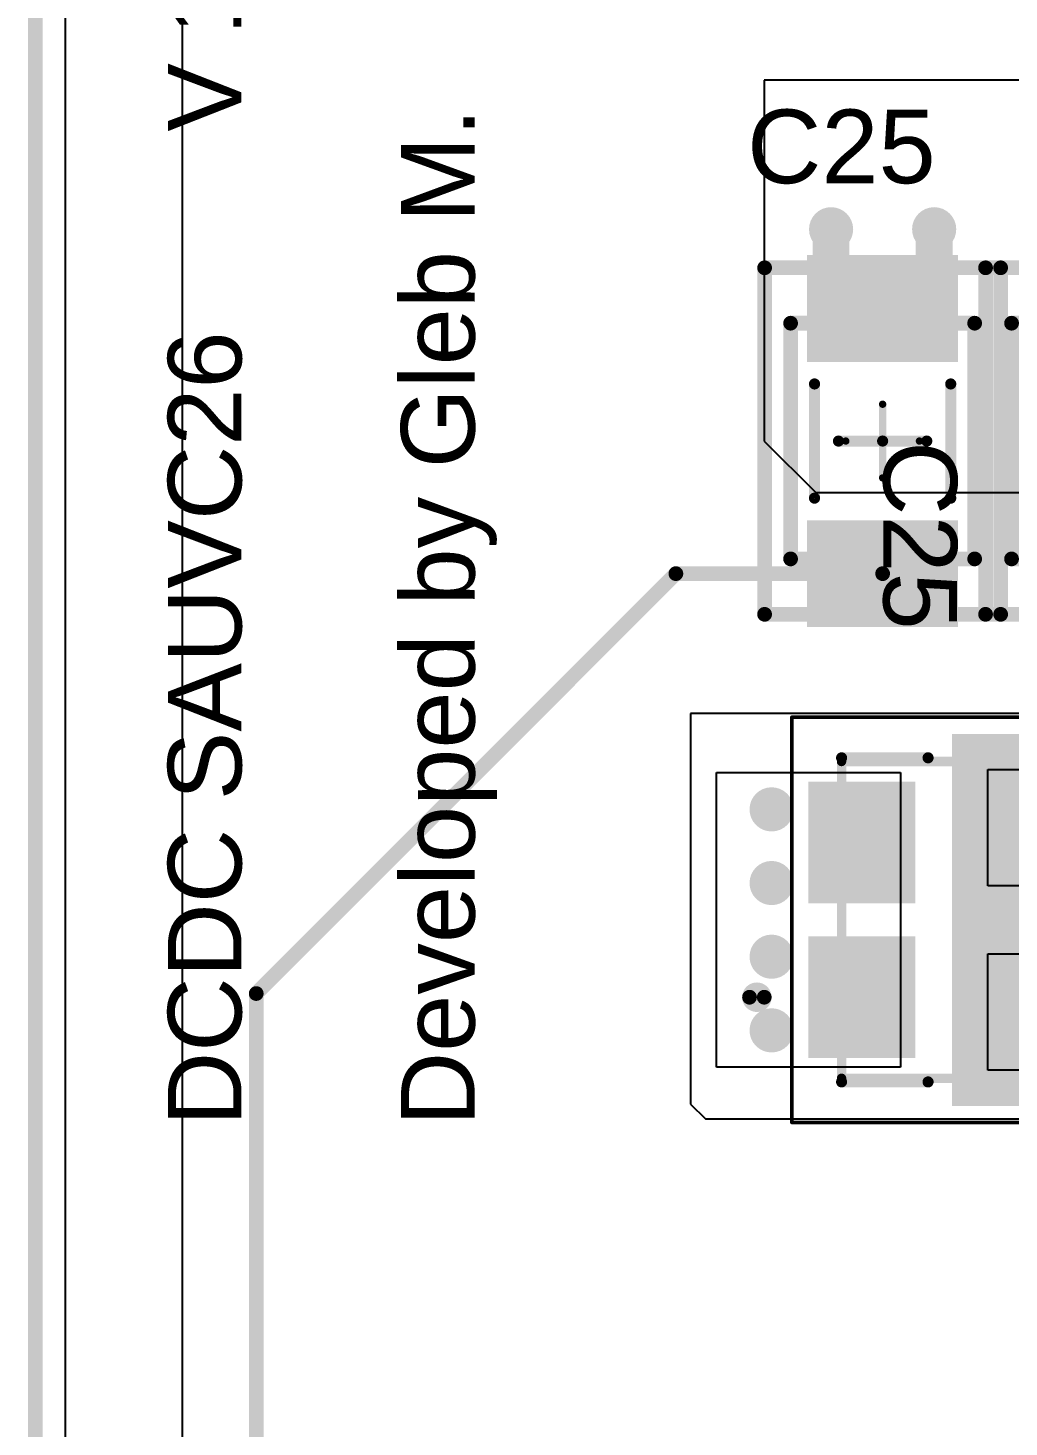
# Model space of a CAD drawing. Header units: inches. Extents: x -1.5 to 75.1, y -0.1 to 70.1.
# Drawn here: x -0.1 to 13.22, y 25.62 to 44.61 of the extents above; entities that cross this region are included whole.
import ezdxf

# ---------------------------------------------------------------- set-up
doc = ezdxf.new("R2010")
doc.units = ezdxf.units.IN
for name, color, linetype in [('Bottom Layer', 5, 'Continuous'), ('Mechanical 13', 56, 'Continuous'), ('Mechanical 15', 56, 'Continuous'), ('Mechanical 16', 56, 'Continuous'), ('Mechanical 4', 56, 'Continuous'), ('Mechanical 5', 56, 'Continuous'), ('Top Layer', 1, 'Continuous'), ('Top Overlay', 2, 'Continuous'), ('Top Paste', 8, 'Continuous'), ('Top Solder', 216, 'Continuous'), ('Via Holes', 16, 'Continuous')]:
    doc.layers.add(name, color=color, linetype=linetype)
doc.styles.add('Arial', font='', dxfattribs={"height": 0.2})
doc.styles.get('Arial').set_extended_font_data('Arial')

# ---------------------------------------------------------------- blocks, each defined once
blk = doc.blocks.new('TO_277_112')
at = {"layer": 'Top Layer'}
for points in [[(-1.525, 2.5), (3.475, 2.5), (3.475, -2.5), (-1.525, -2.5)], [(-3.475, 1.85), (-2.075, 1.85), (-2.075, 0.25), (-3.475, 0.25)], [(-3.475, -0.25), (-2.075, -0.25), (-2.075, -1.85), (-3.475, -1.85)]]:
    blk.add_hatch(color=1, dxfattribs=at).paths.add_polyline_path(points)
at = {"layer": 'Top Paste'}
for points in [[(-3.475, 1.85), (-2.075, 1.85), (-2.075, 0.25), (-3.475, 0.25)], [(-3.475, -0.25), (-2.075, -0.25), (-2.075, -1.85), (-3.475, -1.85)]]:
    blk.add_hatch(color=8, dxfattribs=at).paths.add_polyline_path(points)
at = {"layer": 'Top Solder'}
for points in [[(-1.55, 2.525), (3.5, 2.525), (3.5, -2.525), (-1.55, -2.525)], [(-3.5, 1.875), (-2.05, 1.875), (-2.05, 0.225), (-3.5, 0.225)], [(-3.5, -0.225), (-2.05, -0.225), (-2.05, -1.875), (-3.5, -1.875)]]:
    blk.add_hatch(color=216, dxfattribs=at).paths.add_polyline_path(points)
at = {"layer": 'Mechanical 13'}
for points in [[(-3.05, 2.15, 0.127, 0.127, 0), (3.05, 2.15, 0.127, 0.127, 0)], [(-3.05, -2.15, 0.127, 0.127, 0), (-3.05, 2.15, 0.127, 0.127, 0)], [(3.05, -2.15, 0.127, 0.127, 0), (3.05, 2.15, 0.127, 0.127, 0)], [(-3.05, -2.15, 0.127, 0.127, 0), (3.05, -2.15, 0.127, 0.127, 0)]]:
    blk.add_lwpolyline(points, format="xyseb", dxfattribs=at)
for points in [[(-3.082, 2.15, 0.0635, 0.0635, 1), (-3.018, 2.15, 0.0635, 0.0635, 1)], [(-3.082, 2.15, 0.0635, 0.0635, 1), (-3.018, 2.15, 0.0635, 0.0635, 1)], [(3.018, 2.15, 0.0635, 0.0635, 1), (3.082, 2.15, 0.0635, 0.0635, 1)], [(3.018, 2.15, 0.0635, 0.0635, 1), (3.082, 2.15, 0.0635, 0.0635, 1)], [(-4.1, -1.05, 0.2, 0.2, 1), (-4.3, -1.05, 0.2, 0.2, 1)], [(-4.35, -1.05, 0.1, 0.1, 1), (-4.25, -1.05, 0.1, 0.1, 1)], [(-4.15, -1.05, 0.1, 0.1, 1), (-4.05, -1.05, 0.1, 0.1, 1)], [(-3.082, -2.15, 0.0635, 0.0635, 1), (-3.018, -2.15, 0.0635, 0.0635, 1)], [(-3.082, -2.15, 0.0635, 0.0635, 1), (-3.018, -2.15, 0.0635, 0.0635, 1)], [(3.018, -2.15, 0.0635, 0.0635, 1), (3.082, -2.15, 0.0635, 0.0635, 1)], [(3.018, -2.15, 0.0635, 0.0635, 1), (3.082, -2.15, 0.0635, 0.0635, 1)]]:
    blk.add_lwpolyline(points, format="xyseb", close=True, dxfattribs=at)
at = {"layer": 'Mechanical 15'}
for points in [[(-3.725, 2.75, 0.05, 0.05, 0), (3.725, 2.75, 0.05, 0.05, 0)], [(-3.725, -2.75, 0.05, 0.05, 0), (-3.725, 2.75, 0.05, 0.05, 0)], [(3.725, -2.75, 0.05, 0.05, 0), (3.725, 2.75, 0.05, 0.05, 0)], [(-3.725, -2.75, 0.05, 0.05, 0), (3.725, -2.75, 0.05, 0.05, 0)]]:
    blk.add_lwpolyline(points, format="xyseb", dxfattribs=at)
for points in [[(-3.737, 2.75, 0.025, 0.025, 1), (-3.712, 2.75, 0.025, 0.025, 1)], [(-3.737, 2.75, 0.025, 0.025, 1), (-3.712, 2.75, 0.025, 0.025, 1)], [(3.712, 2.75, 0.025, 0.025, 1), (3.737, 2.75, 0.025, 0.025, 1)], [(3.712, 2.75, 0.025, 0.025, 1), (3.737, 2.75, 0.025, 0.025, 1)], [(-3.737, -2.75, 0.025, 0.025, 1), (-3.712, -2.75, 0.025, 0.025, 1)], [(-3.737, -2.75, 0.025, 0.025, 1), (-3.712, -2.75, 0.025, 0.025, 1)], [(3.712, -2.75, 0.025, 0.025, 1), (3.737, -2.75, 0.025, 0.025, 1)], [(3.712, -2.75, 0.025, 0.025, 1), (3.737, -2.75, 0.025, 0.025, 1)]]:
    blk.add_lwpolyline(points, format="xyseb", close=True, dxfattribs=at)
at = {"layer": 'Top Overlay'}
for points in [[(-3.05, 2.2, 0.15, 0.15, 0), (-1.875, 2.2, 0.15, 0.15, 0)], [(-3.05, -2.2, 0.15, 0.15, 0), (-1.875, -2.2, 0.15, 0.15, 0)]]:
    blk.add_lwpolyline(points, format="xyseb", dxfattribs=at)
for points in [[(-3.087, 2.2, 0.075, 0.075, 1), (-3.012, 2.2, 0.075, 0.075, 1)], [(-1.913, 2.2, 0.075, 0.075, 1), (-1.837, 2.2, 0.075, 0.075, 1)], [(-3.087, -2.2, 0.075, 0.075, 1), (-3.012, -2.2, 0.075, 0.075, 1)], [(-1.913, -2.2, 0.075, 0.075, 1), (-1.837, -2.2, 0.075, 0.075, 1)]]:
    blk.add_lwpolyline(points, format="xyseb", close=True, dxfattribs=at)
at = {"layer": 'Top Paste'}
for p, q in [((-1.065, 0.46), (-1.065, 2.04)), ((-1.065, 2.04), (0.515, 2.04)), ((0.515, 2.04), (0.515, 0.46)), ((1.435, 0.46), (1.435, 2.04)), ((1.435, 2.04), (3.015, 2.04)), ((3.015, 2.04), (3.015, 0.46)), ((0.515, 0.46), (-1.065, 0.46)), ((3.015, 0.46), (1.435, 0.46)), ((-1.065, -2.04), (-1.065, -0.46)), ((-1.065, -0.46), (0.515, -0.46)), ((0.515, -0.46), (0.515, -2.04)), ((1.435, -2.04), (1.435, -0.46)), ((1.435, -0.46), (3.015, -0.46)), ((3.015, -0.46), (3.015, -2.04)), ((0.515, -2.04), (-1.065, -2.04)), ((3.015, -2.04), (1.435, -2.04))]:
    blk.add_line(p, q, dxfattribs=at)
blk = doc.blocks.new('1206C_168')
at = {"layer": 'Top Layer'}
for points in [[(-2.5, 1), (-1.1, 1), (-1.1, -1), (-2.5, -1)], [(1.1, 1), (2.5, 1), (2.5, -1), (1.1, -1)]]:
    blk.add_hatch(color=1, dxfattribs=at).paths.add_polyline_path(points)
at = {"layer": 'Top Paste'}
for points in [[(-2.5, 1), (-1.1, 1), (-1.1, -1), (-2.5, -1)], [(1.1, 1), (2.5, 1), (2.5, -1), (1.1, -1)]]:
    blk.add_hatch(color=8, dxfattribs=at).paths.add_polyline_path(points)
at = {"layer": 'Top Solder'}
for points in [[(-2.525, 1.025), (-1.075, 1.025), (-1.075, -1.025), (-2.525, -1.025)], [(1.075, 1.025), (2.525, 1.025), (2.525, -1.025), (1.075, -1.025)]]:
    blk.add_hatch(color=216, dxfattribs=at).paths.add_polyline_path(points)
at = {"layer": 'Mechanical 13'}
for points in [[(1.6, 1.25, 0.2, 0.2, 0), (-1.6, 1.25, 0.2, 0.2, 0)], [(-1.6, -1.25, 0.2, 0.2, 0), (-1.6, 1.25, 0.2, 0.2, 0)], [(1.6, -1.25, 0.2, 0.2, 0), (1.6, 1.25, 0.2, 0.2, 0)], [(1.6, -1.25, 0.2, 0.2, 0), (-1.6, -1.25, 0.2, 0.2, 0)]]:
    blk.add_lwpolyline(points, format="xyseb", dxfattribs=at)
for points in [[(-1.65, 1.25, 0.1, 0.1, 1), (-1.55, 1.25, 0.1, 0.1, 1)], [(-1.65, 1.25, 0.1, 0.1, 1), (-1.55, 1.25, 0.1, 0.1, 1)], [(1.55, 1.25, 0.1, 0.1, 1), (1.65, 1.25, 0.1, 0.1, 1)], [(1.55, 1.25, 0.1, 0.1, 1), (1.65, 1.25, 0.1, 0.1, 1)], [(-1.65, -1.25, 0.1, 0.1, 1), (-1.55, -1.25, 0.1, 0.1, 1)], [(-1.65, -1.25, 0.1, 0.1, 1), (-1.55, -1.25, 0.1, 0.1, 1)], [(1.55, -1.25, 0.1, 0.1, 1), (1.65, -1.25, 0.1, 0.1, 1)], [(1.55, -1.25, 0.1, 0.1, 1), (1.65, -1.25, 0.1, 0.1, 1)]]:
    blk.add_lwpolyline(points, format="xyseb", close=True, dxfattribs=at)
at = {"layer": 'Mechanical 15'}
for points in [[(2.352, 1.603, 0.2, 0.2, 0), (-2.352, 1.603, 0.2, 0.2, 0)], [(-2.352, -1.603, 0.2, 0.2, 0), (-2.352, 1.603, 0.2, 0.2, 0)], [(2.352, -1.603, 0.2, 0.2, 0), (2.352, 1.603, 0.2, 0.2, 0)], [(2.352, -1.603, 0.2, 0.2, 0), (-2.352, -1.603, 0.2, 0.2, 0)]]:
    blk.add_lwpolyline(points, format="xyseb", dxfattribs=at)
for points in [[(-2.402, 1.603, 0.1, 0.1, 1), (-2.302, 1.603, 0.1, 0.1, 1)], [(-2.402, 1.603, 0.1, 0.1, 1), (-2.302, 1.603, 0.1, 0.1, 1)], [(2.302, 1.603, 0.1, 0.1, 1), (2.402, 1.603, 0.1, 0.1, 1)], [(2.302, 1.603, 0.1, 0.1, 1), (2.402, 1.603, 0.1, 0.1, 1)], [(-2.402, -1.603, 0.1, 0.1, 1), (-2.302, -1.603, 0.1, 0.1, 1)], [(-2.402, -1.603, 0.1, 0.1, 1), (-2.302, -1.603, 0.1, 0.1, 1)], [(2.302, -1.603, 0.1, 0.1, 1), (2.402, -1.603, 0.1, 0.1, 1)], [(2.302, -1.603, 0.1, 0.1, 1), (2.402, -1.603, 0.1, 0.1, 1)]]:
    blk.add_lwpolyline(points, format="xyseb", close=True, dxfattribs=at)
at = {"layer": 'Mechanical 16'}
for points in [[(0, -0.5, 0.1, 0.1, 0), (0, 0.5, 0.1, 0.1, 0)], [(0.5, 0, 0.1, 0.1, 0), (-0.5, 0, 0.1, 0.1, 0)]]:
    blk.add_lwpolyline(points, format="xyseb", dxfattribs=at)
for points in [[(-0.025, 0.5, 0.05, 0.05, 1), (0.025, 0.5, 0.05, 0.05, 1)], [(-0.525, 0, 0.05, 0.05, 1), (-0.475, 0, 0.05, 0.05, 1)], [(0.475, 0, 0.05, 0.05, 1), (0.525, 0, 0.05, 0.05, 1)], [(-0.025, -0.5, 0.05, 0.05, 1), (0.025, -0.5, 0.05, 0.05, 1)]]:
    blk.add_lwpolyline(points, format="xyseb", close=True, dxfattribs=at)
at = {"layer": 'Mechanical 5'}
for points in [[(2.352, 1.603, 0.2, 0.2, 0), (-2.352, 1.603, 0.2, 0.2, 0)], [(-2.352, -1.603, 0.2, 0.2, 0), (-2.352, 1.603, 0.2, 0.2, 0)], [(2.352, -1.603, 0.2, 0.2, 0), (2.352, 1.603, 0.2, 0.2, 0)], [(2.352, -1.603, 0.2, 0.2, 0), (-2.352, -1.603, 0.2, 0.2, 0)]]:
    blk.add_lwpolyline(points, format="xyseb", dxfattribs=at)
for points in [[(-2.402, 1.603, 0.1, 0.1, 1), (-2.302, 1.603, 0.1, 0.1, 1)], [(-2.402, 1.603, 0.1, 0.1, 1), (-2.302, 1.603, 0.1, 0.1, 1)], [(2.302, 1.603, 0.1, 0.1, 1), (2.402, 1.603, 0.1, 0.1, 1)], [(2.302, 1.603, 0.1, 0.1, 1), (2.402, 1.603, 0.1, 0.1, 1)], [(-2.402, -1.603, 0.1, 0.1, 1), (-2.302, -1.603, 0.1, 0.1, 1)], [(-2.402, -1.603, 0.1, 0.1, 1), (-2.302, -1.603, 0.1, 0.1, 1)], [(2.302, -1.603, 0.1, 0.1, 1), (2.402, -1.603, 0.1, 0.1, 1)], [(2.302, -1.603, 0.1, 0.1, 1), (2.402, -1.603, 0.1, 0.1, 1)]]:
    blk.add_lwpolyline(points, format="xyseb", close=True, dxfattribs=at)
at = {"layer": 'Top Overlay'}
for points in [[(0.775, 0.925, 0.15, 0.15, 0), (-0.775, 0.925, 0.15, 0.15, 0)], [(0, 0, 0.15, 0.15, 0), (0, 0.6, 0.15, 0.15, 0)], [(0, -0.6, 0.15, 0.15, 0), (0, 0, 0.15, 0.15, 0)], [(0.775, -0.925, 0.15, 0.15, 0), (-0.775, -0.925, 0.15, 0.15, 0)]]:
    blk.add_lwpolyline(points, format="xyseb", dxfattribs=at)
for points in [[(-0.813, 0.925, 0.075, 0.075, 1), (-0.737, 0.925, 0.075, 0.075, 1)], [(0.737, 0.925, 0.075, 0.075, 1), (0.813, 0.925, 0.075, 0.075, 1)], [(-0.038, 0.6, 0.075, 0.075, 1), (0.038, 0.6, 0.075, 0.075, 1)], [(-0.038, 0, 0.075, 0.075, 1), (0.038, 0, 0.075, 0.075, 1)], [(-0.038, 0, 0.075, 0.075, 1), (0.038, 0, 0.075, 0.075, 1)], [(-0.038, -0.6, 0.075, 0.075, 1), (0.038, -0.6, 0.075, 0.075, 1)], [(-0.813, -0.925, 0.075, 0.075, 1), (-0.737, -0.925, 0.075, 0.075, 1)], [(0.737, -0.925, 0.075, 0.075, 1), (0.813, -0.925, 0.075, 0.075, 1)]]:
    blk.add_lwpolyline(points, format="xyseb", close=True, dxfattribs=at)
at = {"layer": 'Mechanical 5', "style": 'Arial'}
blk.add_text('C25', height=1, dxfattribs=at).set_placement((0, 0.011))
blk = doc.blocks.new('1206C_169')
at = {"layer": 'Top Layer'}
for points in [[(-2.5, 1), (-1.1, 1), (-1.1, -1), (-2.5, -1)], [(1.1, 1), (2.5, 1), (2.5, -1), (1.1, -1)]]:
    blk.add_hatch(color=1, dxfattribs=at).paths.add_polyline_path(points)
at = {"layer": 'Top Paste'}
for points in [[(-2.5, 1), (-1.1, 1), (-1.1, -1), (-2.5, -1)], [(1.1, 1), (2.5, 1), (2.5, -1), (1.1, -1)]]:
    blk.add_hatch(color=8, dxfattribs=at).paths.add_polyline_path(points)
at = {"layer": 'Top Solder'}
for points in [[(-2.525, 1.025), (-1.075, 1.025), (-1.075, -1.025), (-2.525, -1.025)], [(1.075, 1.025), (2.525, 1.025), (2.525, -1.025), (1.075, -1.025)]]:
    blk.add_hatch(color=216, dxfattribs=at).paths.add_polyline_path(points)
at = {"layer": 'Mechanical 13'}
for points in [[(1.6, 1.25, 0.2, 0.2, 0), (-1.6, 1.25, 0.2, 0.2, 0)], [(-1.6, -1.25, 0.2, 0.2, 0), (-1.6, 1.25, 0.2, 0.2, 0)], [(1.6, -1.25, 0.2, 0.2, 0), (1.6, 1.25, 0.2, 0.2, 0)], [(1.6, -1.25, 0.2, 0.2, 0), (-1.6, -1.25, 0.2, 0.2, 0)]]:
    blk.add_lwpolyline(points, format="xyseb", dxfattribs=at)
for points in [[(-1.65, 1.25, 0.1, 0.1, 1), (-1.55, 1.25, 0.1, 0.1, 1)], [(-1.65, 1.25, 0.1, 0.1, 1), (-1.55, 1.25, 0.1, 0.1, 1)], [(1.55, 1.25, 0.1, 0.1, 1), (1.65, 1.25, 0.1, 0.1, 1)], [(1.55, 1.25, 0.1, 0.1, 1), (1.65, 1.25, 0.1, 0.1, 1)], [(-1.65, -1.25, 0.1, 0.1, 1), (-1.55, -1.25, 0.1, 0.1, 1)], [(-1.65, -1.25, 0.1, 0.1, 1), (-1.55, -1.25, 0.1, 0.1, 1)], [(1.55, -1.25, 0.1, 0.1, 1), (1.65, -1.25, 0.1, 0.1, 1)], [(1.55, -1.25, 0.1, 0.1, 1), (1.65, -1.25, 0.1, 0.1, 1)]]:
    blk.add_lwpolyline(points, format="xyseb", close=True, dxfattribs=at)
at = {"layer": 'Mechanical 15'}
for points in [[(2.352, 1.603, 0.2, 0.2, 0), (-2.352, 1.603, 0.2, 0.2, 0)], [(-2.352, -1.603, 0.2, 0.2, 0), (-2.352, 1.603, 0.2, 0.2, 0)], [(2.352, -1.603, 0.2, 0.2, 0), (2.352, 1.603, 0.2, 0.2, 0)], [(2.352, -1.603, 0.2, 0.2, 0), (-2.352, -1.603, 0.2, 0.2, 0)]]:
    blk.add_lwpolyline(points, format="xyseb", dxfattribs=at)
for points in [[(-2.402, 1.603, 0.1, 0.1, 1), (-2.302, 1.603, 0.1, 0.1, 1)], [(-2.402, 1.603, 0.1, 0.1, 1), (-2.302, 1.603, 0.1, 0.1, 1)], [(2.302, 1.603, 0.1, 0.1, 1), (2.402, 1.603, 0.1, 0.1, 1)], [(2.302, 1.603, 0.1, 0.1, 1), (2.402, 1.603, 0.1, 0.1, 1)], [(-2.402, -1.603, 0.1, 0.1, 1), (-2.302, -1.603, 0.1, 0.1, 1)], [(-2.402, -1.603, 0.1, 0.1, 1), (-2.302, -1.603, 0.1, 0.1, 1)], [(2.302, -1.603, 0.1, 0.1, 1), (2.402, -1.603, 0.1, 0.1, 1)], [(2.302, -1.603, 0.1, 0.1, 1), (2.402, -1.603, 0.1, 0.1, 1)]]:
    blk.add_lwpolyline(points, format="xyseb", close=True, dxfattribs=at)
at = {"layer": 'Mechanical 16'}
for points in [[(0, -0.5, 0.1, 0.1, 0), (0, 0.5, 0.1, 0.1, 0)], [(0.5, 0, 0.1, 0.1, 0), (-0.5, 0, 0.1, 0.1, 0)]]:
    blk.add_lwpolyline(points, format="xyseb", dxfattribs=at)
for points in [[(-0.025, 0.5, 0.05, 0.05, 1), (0.025, 0.5, 0.05, 0.05, 1)], [(-0.525, 0, 0.05, 0.05, 1), (-0.475, 0, 0.05, 0.05, 1)], [(0.475, 0, 0.05, 0.05, 1), (0.525, 0, 0.05, 0.05, 1)], [(-0.025, -0.5, 0.05, 0.05, 1), (0.025, -0.5, 0.05, 0.05, 1)]]:
    blk.add_lwpolyline(points, format="xyseb", close=True, dxfattribs=at)
at = {"layer": 'Mechanical 5'}
for points in [[(2.352, 1.603, 0.2, 0.2, 0), (-2.352, 1.603, 0.2, 0.2, 0)], [(-2.352, -1.603, 0.2, 0.2, 0), (-2.352, 1.603, 0.2, 0.2, 0)], [(2.352, -1.603, 0.2, 0.2, 0), (2.352, 1.603, 0.2, 0.2, 0)], [(2.352, -1.603, 0.2, 0.2, 0), (-2.352, -1.603, 0.2, 0.2, 0)]]:
    blk.add_lwpolyline(points, format="xyseb", dxfattribs=at)
for points in [[(-2.402, 1.603, 0.1, 0.1, 1), (-2.302, 1.603, 0.1, 0.1, 1)], [(-2.402, 1.603, 0.1, 0.1, 1), (-2.302, 1.603, 0.1, 0.1, 1)], [(2.302, 1.603, 0.1, 0.1, 1), (2.402, 1.603, 0.1, 0.1, 1)], [(2.302, 1.603, 0.1, 0.1, 1), (2.402, 1.603, 0.1, 0.1, 1)], [(-2.402, -1.603, 0.1, 0.1, 1), (-2.302, -1.603, 0.1, 0.1, 1)], [(-2.402, -1.603, 0.1, 0.1, 1), (-2.302, -1.603, 0.1, 0.1, 1)], [(2.302, -1.603, 0.1, 0.1, 1), (2.402, -1.603, 0.1, 0.1, 1)], [(2.302, -1.603, 0.1, 0.1, 1), (2.402, -1.603, 0.1, 0.1, 1)]]:
    blk.add_lwpolyline(points, format="xyseb", close=True, dxfattribs=at)
at = {"layer": 'Top Overlay'}
for points in [[(0.775, 0.925, 0.15, 0.15, 0), (-0.775, 0.925, 0.15, 0.15, 0)], [(0, 0, 0.15, 0.15, 0), (0, 0.6, 0.15, 0.15, 0)], [(0, -0.6, 0.15, 0.15, 0), (0, 0, 0.15, 0.15, 0)], [(0.775, -0.925, 0.15, 0.15, 0), (-0.775, -0.925, 0.15, 0.15, 0)]]:
    blk.add_lwpolyline(points, format="xyseb", dxfattribs=at)
for points in [[(-0.813, 0.925, 0.075, 0.075, 1), (-0.737, 0.925, 0.075, 0.075, 1)], [(0.737, 0.925, 0.075, 0.075, 1), (0.813, 0.925, 0.075, 0.075, 1)], [(-0.038, 0.6, 0.075, 0.075, 1), (0.038, 0.6, 0.075, 0.075, 1)], [(-0.038, 0, 0.075, 0.075, 1), (0.038, 0, 0.075, 0.075, 1)], [(-0.038, 0, 0.075, 0.075, 1), (0.038, 0, 0.075, 0.075, 1)], [(-0.038, -0.6, 0.075, 0.075, 1), (0.038, -0.6, 0.075, 0.075, 1)], [(-0.813, -0.925, 0.075, 0.075, 1), (-0.737, -0.925, 0.075, 0.075, 1)], [(0.737, -0.925, 0.075, 0.075, 1), (0.813, -0.925, 0.075, 0.075, 1)]]:
    blk.add_lwpolyline(points, format="xyseb", close=True, dxfattribs=at)
at = {"layer": 'Mechanical 5', "style": 'Arial'}
blk.add_text('C24', height=1, dxfattribs=at).set_placement((0, 0.011))

msp = doc.modelspace()

# ---------------------------------------------------------------- hatches: boundary and pattern name
at = {"layer": 'Bottom Layer'}
h = msp.add_hatch(color=5, dxfattribs=at)
edge = h.paths.add_edge_path()
edge.add_arc((10.808, 41.875), 0.3, 0, 360)
h = msp.add_hatch(color=5, dxfattribs=at)
edge = h.paths.add_edge_path()
edge.add_arc((12.208, 41.875), 0.3, 0, 360)
h = msp.add_hatch(color=5, dxfattribs=at)
edge = h.paths.add_edge_path()
edge.add_arc((10, 34), 0.3, 0, 360)
h = msp.add_hatch(color=5, dxfattribs=at)
edge = h.paths.add_edge_path()
edge.add_arc((10, 33), 0.3, 0, 360)
h = msp.add_hatch(color=5, dxfattribs=at)
edge = h.paths.add_edge_path()
edge.add_arc((10, 32), 0.3, 0, 360)
h = msp.add_hatch(color=5, dxfattribs=at)
edge = h.paths.add_edge_path()
edge.add_arc((10, 31), 0.3, 0, 360)
at = {"layer": 'Top Layer'}
h = msp.add_hatch(color=1, dxfattribs=at)
edge = h.paths.add_edge_path()
edge.add_arc((10.808, 41.875), 0.3, 0, 360)
h = msp.add_hatch(color=1, dxfattribs=at)
edge = h.paths.add_edge_path()
edge.add_arc((12.208, 41.875), 0.3, 0, 360)
h = msp.add_hatch(color=1, dxfattribs=at)
edge = h.paths.add_edge_path()
edge.add_arc((10, 34), 0.3, 0, 360)
h = msp.add_hatch(color=1, dxfattribs=at)
edge = h.paths.add_edge_path()
edge.add_arc((10, 33), 0.3, 0, 360)
h = msp.add_hatch(color=1, dxfattribs=at)
edge = h.paths.add_edge_path()
edge.add_arc((10, 32), 0.3, 0, 360)
h = msp.add_hatch(color=1, dxfattribs=at)
edge = h.paths.add_edge_path()
edge.add_arc((10, 31), 0.3, 0, 360)
at = {"layer": 'Via Holes'}
h = msp.add_hatch(color=7, dxfattribs=at)
edge = h.paths.add_edge_path()
edge.add_arc((10.808, 41.875), 0.15, 0, 360)
h = msp.add_hatch(color=7, dxfattribs=at)
edge = h.paths.add_edge_path()
edge.add_arc((12.208, 41.875), 0.15, 0, 360)
h = msp.add_hatch(color=7, dxfattribs=at)
edge = h.paths.add_edge_path()
edge.add_arc((10, 34), 0.15, 0, 360)
h = msp.add_hatch(color=7, dxfattribs=at)
edge = h.paths.add_edge_path()
edge.add_arc((10, 33), 0.15, 0, 360)
h = msp.add_hatch(color=7, dxfattribs=at)
edge = h.paths.add_edge_path()
edge.add_arc((10, 32), 0.15, 0, 360)
h = msp.add_hatch(color=7, dxfattribs=at)
edge = h.paths.add_edge_path()
edge.add_arc((10, 31), 0.15, 0, 360)

# ---------------------------------------------------------------- linework, layer by layer
at = {"layer": 'Bottom Layer'}
msp.add_line((0.408, 5.258), (0.408, 64.742), dxfattribs=at)
at = {"layer": 'Mechanical 4'}
msp.add_lwpolyline([(0, 4, 0.2, 0.2, 0), (0, 66, 0.2, 0.2, 0)], format="xyseb", dxfattribs=at)
at = {"layer": 'Top Layer'}
for p, q in [((2, 23.5), (2, 61)), ((23.5, 43.9), (9.9, 43.9)), ((9.9, 43.9), (9.9, 39)), ((9.9, 39), (10.6, 38.3)), ((10.6, 38.3), (15.4, 38.3)), ((14.7, 35.3), (8.9, 35.3)), ((8.9, 35.3), (8.9, 30)), ((9.25, 30.5), (9.25, 34.5)), ((9.25, 34.5), (11.75, 34.5)), ((11.75, 34.5), (11.75, 30.5)), ((11.75, 30.5), (9.25, 30.5)), ((8.9, 30), (9.1, 29.8)), ((9.1, 29.8), (19.191, 29.8))]:
    msp.add_line(p, q, dxfattribs=at)
for points in [[(10.808, 41.25, 0.5, 0.5, 0), (10.808, 41.875, 0.5, 0.5, 0)], [(12.208, 41.25, 0.5, 0.5, 0), (12.208, 41.875, 0.5, 0.5, 0)], [(3, 31.5, 0.2, 0.2, 0), (8.7, 37.2, 0.2, 0.2, 0)], [(8.7, 37.2, 0.2, 0.2, 0), (11.508, 37.2, 0.2, 0.2, 0)], [(3, 22.2, 0.2, 0.2, 0), (3, 31.5, 0.2, 0.2, 0)]]:
    msp.add_lwpolyline(points, format="xyseb", dxfattribs=at)
for points in [[(10.683, 41.875, 0.25, 0.25, 1), (10.933, 41.875, 0.25, 0.25, 1)], [(12.084, 41.875, 0.25, 0.25, 1), (12.333, 41.875, 0.25, 0.25, 1)], [(10.683, 41.25, 0.25, 0.25, 1), (10.933, 41.25, 0.25, 0.25, 1)], [(12.084, 41.25, 0.25, 0.25, 1), (12.333, 41.25, 0.25, 0.25, 1)], [(8.65, 37.2, 0.1, 0.1, 1), (8.75, 37.2, 0.1, 0.1, 1)], [(8.65, 37.2, 0.1, 0.1, 1), (8.75, 37.2, 0.1, 0.1, 1)], [(11.458, 37.2, 0.1, 0.1, 1), (11.558, 37.2, 0.1, 0.1, 1)], [(2.95, 31.5, 0.1, 0.1, 1), (3.05, 31.5, 0.1, 0.1, 1)], [(2.95, 31.5, 0.1, 0.1, 1), (3.05, 31.5, 0.1, 0.1, 1)]]:
    msp.add_lwpolyline(points, format="xyseb", close=True, dxfattribs=at)

# ---------------------------------------------------------------- block references
at = {"rotation": 270}
for name, p in [('1206C_168', (11.508, 39)), ('1206C_169', (14.509, 39))]:
    msp.add_blockref(name, p, dxfattribs=at)
msp.add_blockref('TO_277_112', (14, 32.5))

# ---------------------------------------------------------------- texts
at = {"layer": 'Top Overlay', "style": 'Arial'}
for s, p in [('V 1.0', (2.8, 43.2)), ('Developed by Gleb M.', (5.967, 29.7)), ('DCDC SAUVC26', (2.8, 29.7))]:
    msp.add_text(s, height=1, rotation=90, dxfattribs=at).set_placement(p)
msp.add_text('C25', height=1, dxfattribs=at).set_placement((9.667, 42.5))

doc.saveas('drawing.dxf')
